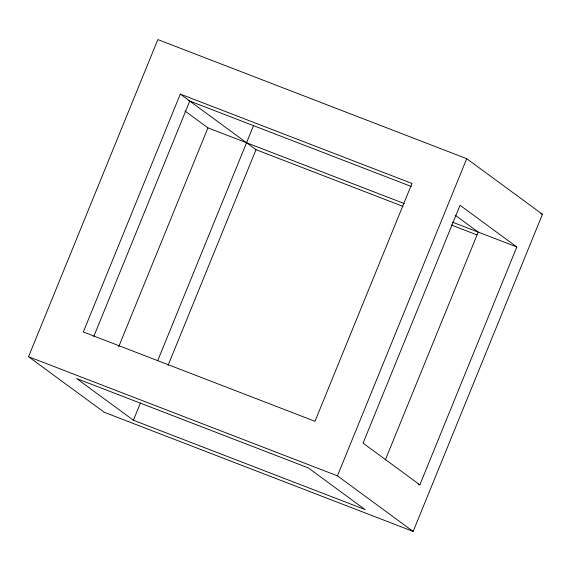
<?xml version="1.0" encoding="UTF-8"?>
<svg xmlns="http://www.w3.org/2000/svg" width="571" height="571" viewBox="0 0 571 571"><rect width="100%" height="100%" fill="white"/><g stroke="black" fill="none" stroke-linecap="round" stroke-linejoin="round"><path stroke-width="0.86" d="M28.55 356.718L157.846 39.57L466.728 158.695L542.45 214.282L413.154 531.43L104.272 412.305L28.55 356.718L337.44 475.836L413.154 531.43M180.293 94.101L83.323 331.965L314.992 421.305L411.962 183.448L180.293 94.101L256.008 149.695L402.983 206.374M93.801 336.433L189.758 101.053M118.711 346.718L207.937 127.854L184.933 110.967M133.414 420.249L76.628 378.559L308.29 467.899L365.083 509.589L133.414 420.249L140.487 402.905M157.66 360.786L253.617 125.399M168.131 365.254L256.008 149.695M337.44 475.836L466.728 158.695M385.282 460.033L478.212 232.09L455.208 215.196M419.856 484.836L516.826 246.979L460.033 205.282L363.063 443.146L419.856 484.836L418.215 484.201M540.787 213.64L542.45 214.282M188.116 100.417L411.463 186.553M207.937 127.854L404.311 203.59M452.475 222.162L516.826 246.979M451.14 224.945L476.885 234.874"/></g></svg>
